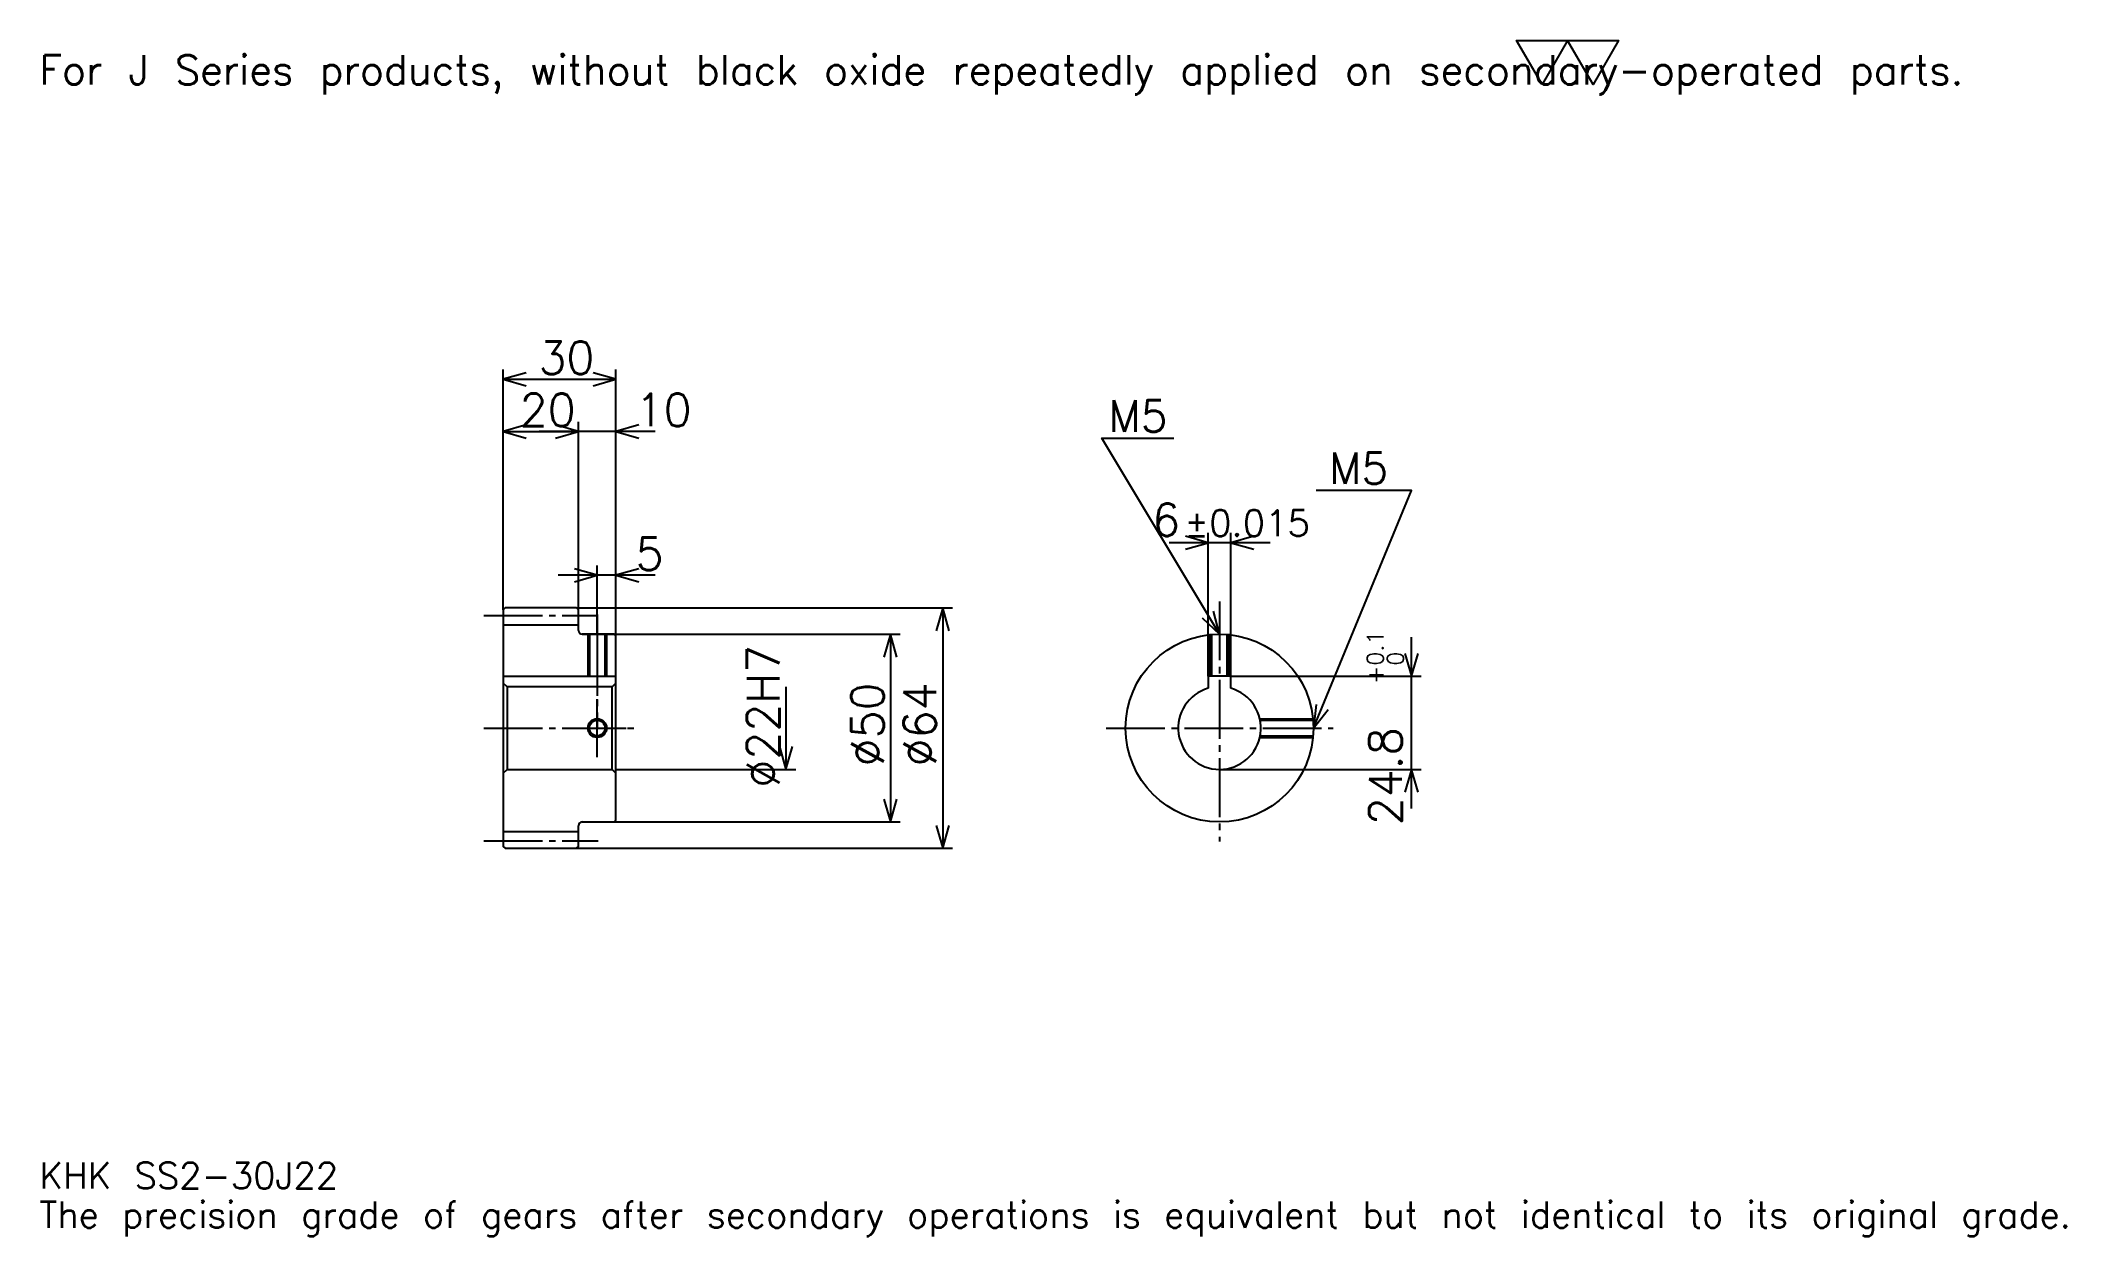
# Model space of a CAD drawing. Extents: x 18 to 557, y 6 to 325.
import ezdxf

# ---------------------------------------------------------------- set-up
doc = ezdxf.new("R2010")
doc.units = 0
doc.linetypes.add('DASHDOT', pattern=[20.869564, 15.652174, -1.73913, 1.73913, -1.73913])
doc.layers.get('0').update_dxf_attribs({"linetype": 'CONTINUOUS'})
doc.layers.add('DASHDOT', color=6, linetype='DASHDOT')
doc.styles.add('KANJI', font='TXT', dxfattribs={"bigfont": 'BIGFONT'})

msp = doc.modelspace()

# ---------------------------------------------------------------- linework, layer by layer
at = {"color": 5}
for p, q in [((140.869568, 173.739136), (140.869568, 237.217407)), ((140.869568, 234.608704), (170.869568, 234.608704)), ((170.869568, 173.739136), (170.869568, 237.217407)), ((160.869568, 173.739136), (160.869568, 223.304352)), ((140.869568, 220.695648), (160.869568, 220.695648)), ((181.304352, 220.695648), (150.434784, 220.695648)), ((344.956543, 191.08696), (318.086975, 191.08696)), ((328.521729, 155.539139), (328.521729, 193.695663)), ((334.521729, 155.539139), (334.521729, 193.695663)), ((165.869568, 173.739136), (165.869568, 185.043488)), ((181.304352, 182.434784), (155.434784, 182.434784)), ((140.869568, 173.239136), (140.869568, 173.739136)), ((160.369568, 173.739136), (170.869568, 173.739136)), ((160.869568, 173.239136), (160.869568, 173.739136)), ((165.869568, 166.739136), (165.869568, 173.739136)), ((165.869568, 166.739136), (165.869568, 173.739136)), ((170.869568, 173.739136), (260.434784, 173.739136)), ((170.869568, 166.239136), (170.869568, 173.739136)), ((257.82608, 173.739136), (257.82608, 109.739136)), ((161.869568, 166.739136), (170.869568, 166.739136)), ((170.869568, 166.739136), (246.521744, 166.739136)), ((243.913055, 166.739136), (243.913055, 116.739136)), ((382.608704, 120.304352), (382.608704, 165.973923)), ((216.08696, 152.739136), (216.08696, 130.739136)), ((334.521729, 155.539139), (385.217407, 155.539139)), ((170.869568, 130.739136), (218.695648, 130.739136)), ((331.521729, 130.739136), (385.217407, 130.739136)), ((161.869568, 116.739136), (170.869568, 116.739136)), ((170.869568, 116.739136), (246.521744, 116.739136)), ((160.369568, 109.739136), (170.869568, 109.739136)), ((170.869568, 109.739136), (260.434784, 109.739136))]:
    msp.add_line(p, q, dxfattribs=at)
at = {"color": 4}
for p, q in [((140.869568, 169.239136), (160.869568, 169.239136)), ((140.869568, 155.539139), (170.869568, 155.539139)), ((141.869568, 152.739136), (141.869568, 130.739136)), ((169.869568, 152.739136), (170.869568, 153.739136)), ((169.869568, 130.739136), (170.869568, 129.739136)), ((140.869568, 114.239136), (160.869568, 114.239136))]:
    msp.add_line(p, q, dxfattribs=at)
at = {"color": 7}
msp.add_lwpolyline([(417.391296, 313.043488), (410.608673, 324.800018), (437.739136, 324.800018), (430.956512, 313.043488), (424.17392, 324.800018), (417.391296, 313.043488)], dxfattribs=at)
at = {"color": 5}
for points in [[(146.956528, 236.347839), (140.869568, 234.608704), (146.956528, 232.869568)], [(164.782608, 232.869568), (170.869568, 234.608704), (164.782608, 236.347839)], [(146.956528, 222.434784), (140.869568, 220.695648), (146.956528, 218.956528)], [(154.782608, 218.956528), (160.869568, 220.695648), (154.782608, 222.434784)], [(154.782608, 218.956528), (160.869568, 220.695648), (154.782608, 222.434784)], [(176.956528, 222.434784), (170.869568, 220.695648), (176.956528, 218.956528)], [(331.521729, 166.739136), (300.217407, 218.913055), (319.347839, 218.913055)], [(356.521729, 141.739136), (382.608704, 205), (357.217407, 205)], [(322.434784, 189.347839), (328.521729, 191.08696), (322.434784, 192.826096)], [(340.608704, 192.826096), (334.521729, 191.08696), (340.608704, 189.347839)], [(159.782608, 180.695648), (165.869568, 182.434784), (159.782608, 184.17392)], [(176.956528, 184.17392), (170.869568, 182.434784), (176.956528, 180.695648)], [(259.565216, 167.652176), (257.82608, 173.739136), (256.086975, 167.652176)], [(326.898743, 171.063889), (331.521729, 166.739136), (329.881317, 172.853439)], [(245.652176, 160.652176), (243.913055, 166.739136), (242.17392, 160.652176)], [(380.869568, 161.626099), (382.608704, 155.539139), (384.347839, 161.626099)], [(357.234497, 148.029419), (356.521729, 141.739136), (360.450073, 146.7034)], [(214.347839, 136.826096), (216.08696, 130.739136), (217.82608, 136.826096)], [(384.347839, 124.652176), (382.608704, 130.739136), (380.869568, 124.652176)], [(242.17392, 122.826096), (243.913055, 116.739136), (245.652176, 122.826096)], [(256.086975, 115.826096), (257.82608, 109.739136), (259.565216, 115.826096)]]:
    msp.add_lwpolyline(points, dxfattribs=at)
at = {"color": 4}
for points in [[(160.869568, 167.739136), (160.869568, 173.239136), (160.369568, 173.739136), (141.369568, 173.739136), (140.869568, 173.239136), (140.869568, 129.739136)], [(161.869568, 116.739136), (170.369568, 116.739136), (170.869568, 117.239136), (170.869568, 166.239136), (170.369568, 166.739136), (161.869568, 166.739136)], [(163.369568, 166.739136), (163.369568, 155.539139)], [(163.804565, 166.739136), (163.804565, 155.539139)], [(167.93457, 166.739136), (167.93457, 155.539139)], [(168.369568, 166.739136), (168.369568, 155.539139)], [(329.021729, 155.539139), (329.021729, 166.613815)], [(329.456726, 155.539139), (329.456726, 166.653702)], [(333.586731, 155.539139), (333.586731, 166.653702)], [(334.021729, 155.539139), (334.021729, 166.613815)], [(140.869568, 129.739136), (141.869568, 130.739136), (169.869568, 130.739136), (169.869568, 152.739136), (141.869568, 152.739136), (140.869568, 153.739136)], [(334.521729, 152.322144), (334.521729, 155.539139), (328.521729, 155.539139), (328.521729, 152.322144)], [(342.233887, 144.239136), (356.396423, 144.239136)], [(342.326172, 143.804138), (356.43631, 143.804138)], [(342.233887, 139.239136), (356.396423, 139.239136)], [(342.326172, 139.674133), (356.43631, 139.674133)], [(140.869568, 129.739136), (140.869568, 110.239136), (141.369568, 109.739136), (160.369568, 109.739136), (160.869568, 110.239136), (160.869568, 115.739136)]]:
    msp.add_lwpolyline(points, dxfattribs=at)
for centre, radius in [((331.521729, 141.739136), 25), ((165.869568, 141.739136), 2.065)]:
    msp.add_circle(centre, radius, dxfattribs=at)
at = {"color": 7}
msp.add_circle((165.869568, 141.739136), 2.5, dxfattribs=at)
at = {"color": 4}
for centre, radius, start, end in [((161.869568, 167.739136), 1, 180, 270), ((331.521729, 141.739136), 11, 105.82662089, 74.17337911), ((161.869568, 115.739136), 1, 90, 180)]:
    msp.add_arc(centre, radius, start, end, dxfattribs=at)
at = {"layer": 'DASHDOT', "color": 7}
for p, q in [((331.521729, 175.434784), (331.521729, 111.521744)), ((135.652176, 171.739136), (166.08696, 171.739136)), ((165.869568, 166.739136), (165.869568, 141.739136)), ((135.652176, 141.739136), (176.08696, 141.739136)), ((301.304352, 141.739136), (361.739136, 141.739136)), ((135.652176, 111.739136), (166.08696, 111.739136))]:
    msp.add_line(p, q, dxfattribs=at)
for points in [[(165.869568, 171.956528), (165.869568, 150.321747)], [(165.869568, 134.021744), (165.869568, 149.456528)], [(158.152176, 141.739136), (173.58696, 141.739136)]]:
    msp.add_lwpolyline(points, dxfattribs=at)

# ---------------------------------------------------------------- texts
at = {"color": 7, "style": 'KANJI'}
for s, height, p in [('For J Series products, without black oxide repeatedly applied on secondary-operated parts.', 7.826087, (17.391304, 313.043488)), ('30', 8.695652, (150.217392, 236)), ('20', 8.695652, (145.217392, 222.08696)), ('10', 8.695652, (176.08696, 222.08696)), ('M5', 8.347826, (301.956543, 220.652176)), ('M5', 8.347826, (360.695679, 206.739136)), ('6', 8.695652, (313.572205, 192.826096)), ('%%p0.015', 6.956522, (322.17981, 192.826096)), ('5', 8.695652, (176.08696, 183.826096)), ('KHK SS2-30J22', 6.956522, (17.391304, 19.130434)), ('The precision grade of gears after secondary operations is equivalent but not identical to its original grade.', 6.956522, (17.391304, 8.695652))]:
    msp.add_text(s, height=height, dxfattribs=at).set_placement(p)
for s, height, p in [('%%c22H7', 8.695652, (214.347839, 125.869568)), ('0.1', 4.347826, (375.130432, 158.372498)), ('+', 4.347826, (375.130432, 153.502945)), ('0', 4.347826, (380.521729, 158.372498)), ('%%c50', 8.695652, (242.17392, 131.521744)), ('%%c64', 8.695652, (256.086975, 131.521744)), ('24.8', 8.695652, (380, 115.864716))]:
    msp.add_text(s, height=height, rotation=90, dxfattribs=at).set_placement(p)

doc.saveas('drawing.dxf')
